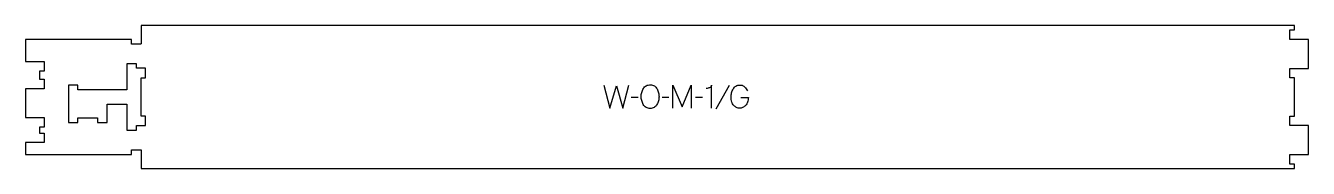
# Model space of a CAD drawing. Extents: x 0 to 1668, y 0 to 186.
import ezdxf

# ---------------------------------------------------------------- set-up
doc = ezdxf.new("R2010")
doc.units = 0
for name, color, linetype in [('1_ANYTOOL_1MMDEEP_LABELS_S', 2, 'CONTINUOUS'), ('3_ANYTOOL_CUTTHROUGH_INSID', 4, 'CONTINUOUS'), ('4_ANYTOOL_CUTTHROUGH_OUTSI', 5, 'CONTINUOUS')]:
    doc.layers.add(name, color=color, linetype=linetype)

msp = doc.modelspace()

# ---------------------------------------------------------------- linework, layer by layer
at = {"layer": '1_ANYTOOL_1MMDEEP_LABELS_S'}
for p, q in [((914.526806, 107.766111), (897.341092, 76.994683)), ((796.155378, 92.123254), (787.369664, 92.03754)), ((836.183949, 92.123254), (827.398235, 92.03754)), ((879.683949, 92.123254), (870.898235, 92.03754))]:
    msp.add_line(p, q, dxfattribs=at)
for points in [[(751.798235, 108.23754), (759.512521, 78.23754), (767.955378, 107.33754), (776.441092, 78.23754), (783.941092, 108.23754)], [(841.326806, 78.23754), (841.326806, 108.23754), (853.326806, 79.866111), (865.326806, 108.108968), (865.326806, 78.23754)]]:
    msp.add_lwpolyline(points, dxfattribs=at)
msp.add_lwpolyline([(812.226806, 108.580397, -0.064784), (814.900762, 108.232476, -0.088904), (817.326806, 107.101825, -0.05419), (819.249371, 105.409696, -0.051179), (820.776806, 103.351825, -0.041653), (821.959006, 100.923053, -0.036749), (822.748235, 98.33754, -0.024892), (823.206014, 95.718277, -0.030823), (823.369664, 93.066111, -0.034269), (823.193144, 90.493615, -0.031918), (822.678592, 87.966111, -0.031725), (821.790405, 85.356715, -0.026303), (820.605378, 82.866111, -0.058719), (819.081597, 80.704364, -0.077745), (817.042878, 79.041111, -0.077243), (814.55589, 78.062274, -0.055252), (811.883949, 77.766111, -0.054051), (809.130024, 78.06469, -0.077615), (806.564306, 79.06254, -0.078558), (804.489233, 80.749613, -0.060481), (802.948235, 82.951825, -0.02629), (801.761574, 85.491045, -0.031299), (800.875021, 88.148254, -0.031469), (800.359982, 90.73507, -0.033416), (800.183949, 93.366111, -0.032847), (800.362627, 96.08306, -0.035049), (800.907164, 98.75004, -0.03503), (801.823137, 101.327079, -0.032231), (803.076806, 103.758968, -0.062518), (804.698695, 105.826063, -0.074052), (806.810735, 107.37504, -0.072322), (809.437588, 108.305931, -0.049083)], format="xyb", close=True, dxfattribs=at)
for points in [[(891.812521, 78.23754), (891.812521, 108.280397, -0.057478), (891.548498, 107.187429, -0.075801), (891.008949, 106.207183, -0.075474), (890.193497, 105.423308, -0.055107), (889.198235, 104.873254, -0.039607), (887.055994, 104.173742, -0.05918), (884.826806, 103.908968)], [(929.741092, 92.03754), (939.512521, 91.994683, -0.031732), (939.24441, 88.987281, -0.048764), (938.500021, 86.069683, -0.050291), (937.390308, 83.759175, -0.060119), (935.805378, 81.751825, -0.036578), (934.073358, 80.265409, -0.050793), (932.114306, 79.105397, -0.051881), (930.161289, 78.437652, -0.053919), (928.112521, 78.194683, -0.055881), (926.077373, 78.401627, -0.055271), (924.137521, 79.051825, -0.05403), (922.211545, 80.211019, -0.038531), (920.526806, 81.708968, -0.067281), (918.979093, 83.819982, -0.049165), (917.955378, 86.241111, -0.047412), (917.282451, 89.44503, -0.028075), (917.098235, 92.723254, -0.03109), (917.265761, 95.414834, -0.031496), (917.767878, 98.064325, -0.031425), (918.61875, 100.69257, -0.02824), (919.776806, 103.201825, -0.064555), (921.30561, 105.35335, -0.078906), (923.371449, 106.978611, -0.076878), (925.99505, 107.953161, -0.050594), (928.798235, 108.23754, -0.039946), (930.457796, 108.104743, -0.052714), (932.060735, 107.669683, -0.053511), (933.443932, 106.954348, -0.05153), (934.648235, 105.966111, -0.040443), (936.688459, 103.54297, -0.04035), (938.312521, 100.823254)]]:
    msp.add_lwpolyline(points, format="xyb", dxfattribs=at)
at = {"layer": '3_ANYTOOL_CUTTHROUGH_INSID'}
msp.add_lwpolyline([(149.750029, 55.544253), (156, 55.544253), (156, 68.044253), (150, 68.044253), (150, 117.544253), (156, 117.544253), (156, 130.044253), (149.75, 130.044253), (144.000029, 130.044255), (144.000029, 136.044255), (131.500029, 136.044255), (131.500029, 102.000002), (68.000029, 102.000002), (68.000029, 108.000002), (55.500029, 108.000002), (55.500029, 59.500002), (68.000029, 59.500002), (68.000029, 65.500002), (93.500029, 65.500002), (93.500029, 59.500002), (106.000029, 59.500002), (106.000029, 83.500002), (131.500029, 83.500002), (131.500029, 49.544255), (144.000029, 49.544255), (144.000029, 55.544255)], close=True, dxfattribs=at)
at = {"layer": '4_ANYTOOL_CUTTHROUGH_OUTSI'}
msp.add_lwpolyline([(1349.75, 0), (1649.5, 0), (1649.5, 5.5), (1643.75, 5.5, -0.414214), (1643.5, 5.75), (1643.5, 17.75, -0.414214), (1643.75, 18), (1667.5, 18), (1667.5, 55.5), (1643.75, 55.5, -0.414214), (1643.5, 55.75), (1643.5, 67.75, -0.414214), (1643.75, 68), (1649.5, 68), (1649.5, 117.5), (1643.75, 117.5, -0.414214), (1643.5, 117.75), (1643.5, 129.75, -0.414214), (1643.75, 130), (1667.5, 130), (1667.5, 167.5), (1643.75, 167.5, -0.414214), (1643.5, 167.75), (1643.5, 179.75, -0.414214), (1643.75, 180), (1649.5, 180), (1649.5, 185.5), (1349.75, 185.5), (1049.75, 185.5), (749.75, 185.5), (150, 185.5), (150, 161.838506, -0.414214), (149.75, 161.588506), (137.75, 161.588506, -0.414214), (137.5, 161.838506), (137.5, 167.588506), (0, 167.588506), (0, 138.911506), (23.75, 138.911506, -0.414214), (24, 138.661506), (24, 126.661506, -0.414214), (23.75, 126.411506), (18, 126.411506), (18, 115.911506), (23.75, 115.911506, -0.414214), (24, 115.661506), (24, 103.661506, -0.414214), (23.75, 103.411506), (0, 103.411506), (0, 66.000506), (23.75, 66.000506, -0.414214), (24, 65.750506), (24, 53.750506, -0.414214), (23.75, 53.500506), (18, 53.500506), (18, 45.911506), (23.75, 45.911506, -0.414214), (24, 45.661506), (24, 33.661506, -0.414214), (23.75, 33.411506), (0, 33.411506), (0, 18.088506), (137.5, 18.088506), (137.5, 23.838506, -0.414214), (137.75, 24.088506), (149.75, 24.088506, -0.414214), (150, 23.838506), (150, 0), (449.75, 0), (1049.75, 0)], format="xyb", close=True, dxfattribs=at)

doc.saveas('drawing.dxf')
